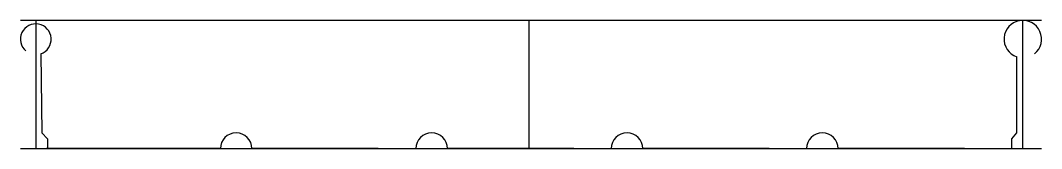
# Model space of a CAD drawing. Extents: x -258 to 260, y 0 to 65.
import ezdxf

# ---------------------------------------------------------------- set-up
doc = ezdxf.new("R2010")
doc.units = 0
doc.layers.get('0').update_dxf_attribs({"linetype": 'CONTINUOUS'})

msp = doc.modelspace()

# ---------------------------------------------------------------- linework, layer by layer
at = {"linetype": 'CONTINUOUS'}
for p, q in [((259.51, 65), (-257.79, 65)), ((-250, 65), (-250, 0)), ((0, 0), (0, 65)), ((250, 0), (250, 65)), ((-247.51, 48.08), (-247, 8)), ((246.96, 8), (246.96, 46.48)), ((-247, 8), (-244, 5)), ((244.5, 5), (246.96, 8)), ((-257.79, 0), (259.51, 0)), ((-156.5, 0), (-244.5, 0)), ((-244, 5), (-244, 0)), ((-206.5, 0), (-156.5, 0)), ((-76.5, 0), (-140.5, 0)), ((-107.5, 0), (-57.5, 0)), ((22.5, 0), (-41.5, 0)), ((-8.5, 0), (41.5, 0)), ((121.5, 0), (57.5, 0)), ((90.5, 0), (140.5, 0)), ((156.5, 0), (244.5, 0)), ((220.5, 0), (156.5, 0)), ((244.5, 0), (244.5, 5))]:
    msp.add_line(p, q, dxfattribs=at)
for centre, radius, start, end in [((-250, 55.46), 7.79, 288.6261, 230.0515), ((250.01, 55.49), 9.51, 308.6472, 251.2888), ((-148.5, 0), 8, 0, 180), ((-49.5, 0), 8, 0, 180), ((49.5, 0), 8, 0, 180), ((148.5, 0), 8, 0, 180)]:
    msp.add_arc(centre, radius, start, end, dxfattribs=at)

doc.saveas('drawing.dxf')
